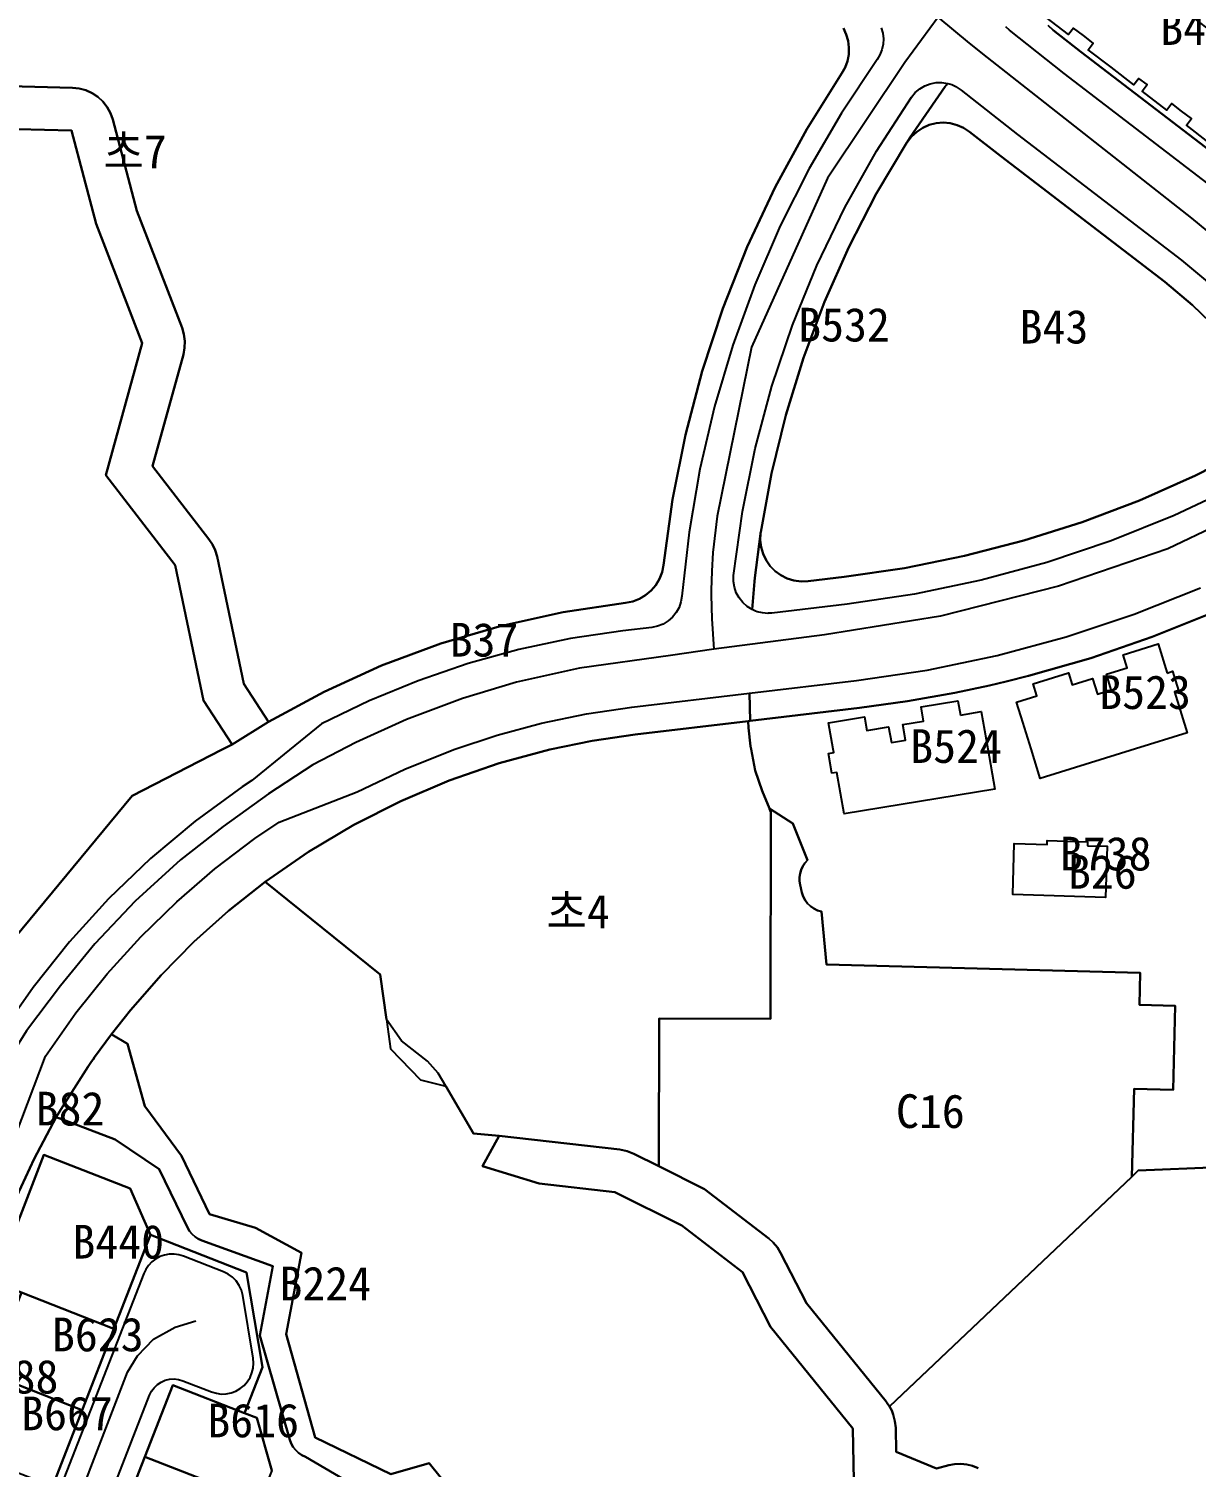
# Model space of a CAD drawing. Header units: metres. Extents: x 446275 to 447851, y 3131842 to 3133549.
# Drawn here: x 446584.8 to 446792.8, y 3132433.7 to 3132689.9 of the extents above; entities that cross this region are included whole.
import ezdxf

# ---------------------------------------------------------------- set-up
doc = ezdxf.new("R2010")
doc.units = ezdxf.units.M
for name, color, linetype in [('00_계획선-도로', 7, 'Continuous'), ('00_계획선-획지명', 7, 'Continuous'), ('00_계획선-획지선', 7, 'Continuous')]:
    doc.layers.add(name, color=color, linetype=linetype)

msp = doc.modelspace()

# ---------------------------------------------------------------- linework, layer by layer
at = {"layer": '00_계획선-도로'}
for points in [[(446746.83, 3132691.93), (446740.86, 3132683.83), (446727.09, 3132663.27), (446713.57, 3132633.16), (446707.43, 3132603.06), (446706.71, 3132596.59), (446706.53, 3132593.24), (446706.36, 3132589.87), (446706.39, 3132589.01), (446706.49, 3132584.79), (446706.87, 3132579.36)], [(446824, 3132616.03), (446819.9, 3132624.29), (446818.37, 3132627.39), (446810.97, 3132638.42), (446801.92, 3132647.95), (446791.98, 3132656.11), (446755.63, 3132684.76), (446752.39, 3132687.31), (446746.83, 3132691.93)], [(446824, 3132616.03), (446816.15, 3132611.66), (446812.77, 3132609.77), (446805.65, 3132605.81), (446787.7, 3132597.23), (446768.28, 3132590.61), (446747.21, 3132585.24), (446726.6, 3132581.95), (446706.87, 3132579.36)], [(446706.87, 3132579.36), (446699.17, 3132578.25), (446682.91, 3132575.98), (446671.73, 3132573.49), (446662.12, 3132570.59), (446652.13, 3132566.86), (446643.08, 3132562.75), (446635.46, 3132558.78), (446627.57, 3132553.64), (446619.46, 3132547.78), (446611.86, 3132541.86), (446603.8, 3132534.5), (446596.62, 3132526.93), (446590.5, 3132519.42), (446584.41, 3132511.41), (446579.22, 3132503.1), (446574.35, 3132494.34), (446570.67, 3132485.02), (446566.78, 3132473.83), (446553.29, 3132431.45), (446550, 3132421.13)], [(446585.52, 3132406.7), (446587.63, 3132412.17), (446588.89, 3132415.45), (446602.44, 3132450.63), (446604.21, 3132453.52), (446607.08, 3132456.5), (446610.92, 3132458.64), (446614.62, 3132459.79)]]:
    msp.add_lwpolyline(points, dxfattribs=at)
at = {"layer": '00_계획선-획지선'}
for points in [[(446798.99, 3132686.66), (446804.8, 3132682.2), (446795.1, 3132669.56), (446791.04, 3132672.68), (446791.94, 3132673.85), (446790.19, 3132675.19), (446788.45, 3132676.53), (446787.55, 3132675.36), (446783.14, 3132678.74), (446784.04, 3132679.91), (446782.59, 3132681.02), (446781.7, 3132679.85), (446777.61, 3132682.99), (446773.53, 3132686.12), (446774.43, 3132687.3), (446772.69, 3132688.64), (446770.94, 3132689.98), (446770.04, 3132688.81), (446765.98, 3132691.92), (446775.66, 3132704.55), (446781.47, 3132700.09), (446787.3, 3132695.62), (446792.83, 3132691.38), (446798.99, 3132686.66)], [(446748.15, 3132679.64), (446748.09, 3132679.57), (446741.73, 3132670.34), (446741.67, 3132670.25), (446741.67, 3132670.23), (446741.58, 3132670.11), (446741.56, 3132670.07), (446741.49, 3132669.96), (446741.3, 3132669.66), (446741.29, 3132669.64), (446741.26, 3132669.61), (446735.8, 3132660.44), (446730.89, 3132650.97), (446726.56, 3132641.22), (446722.81, 3132631.23), (446719.66, 3132621.04), (446717.13, 3132610.68), (446715.22, 3132600.18), (446715.2, 3132600.08), (446715.2, 3132600.06), (446715.18, 3132599.91), (446714.18, 3132592.07), (446714.11, 3132591.45), (446713.68, 3132586.44), (446713.67, 3132586.43), (446712.79, 3132586.98), (446712.01, 3132587.68), (446711.36, 3132588.5), (446710.86, 3132589.42), (446710.53, 3132590.41), (446710.37, 3132591.44), (446710.39, 3132592.49), (446711.95, 3132603.86), (446714.22, 3132615.11), (446717.19, 3132626.2), (446720.85, 3132637.08), (446725.19, 3132647.71), (446730.18, 3132658.05), (446735.81, 3132668.05), (446742.06, 3132677.68), (446742.73, 3132678.49), (446743.53, 3132679.17), (446744.43, 3132679.7), (446745.41, 3132680.07), (446746.44, 3132680.27), (446747.48, 3132680.29), (446748.52, 3132680.13), (446748.4, 3132679.98), (446748.3, 3132679.85), (446748.24, 3132679.76), (446748.19, 3132679.7), (446748.15, 3132679.64)], [(446787.59, 3132575.13), (446788.55, 3132575.43), (446789.61, 3132572.01), (446788.9, 3132571.79), (446791.17, 3132564.47), (446781.98, 3132561.63), (446764.99, 3132556.37), (446763.37, 3132561.61), (446761.59, 3132567.35), (446761.55, 3132567.49), (446760.79, 3132569.96), (446764.4, 3132571.07), (446763.73, 3132573.23), (446770.03, 3132575.17), (446770.69, 3132573.02), (446774.31, 3132574.14), (446775.17, 3132571.38), (446777.64, 3132572.15), (446776.78, 3132574.91), (446780.5, 3132576.06), (446779.78, 3132578.37), (446786, 3132580.3), (446787.59, 3132575.13)], [(446750.79, 3132567.64), (446754.5, 3132568.25), (446755.67, 3132561.6), (446756.94, 3132554.46), (446730.07, 3132550.03), (446728.76, 3132557.44), (446727.88, 3132557.3), (446727.27, 3132560.79), (446728.21, 3132560.95), (446728.1, 3132561.57), (446727.28, 3132566.25), (446733.69, 3132567.31), (446734.12, 3132564.89), (446737.99, 3132565.52), (446738.48, 3132562.74), (446741, 3132563.16), (446740.5, 3132565.94), (446744.22, 3132566.55), (446743.77, 3132569.08), (446750.35, 3132570.17), (446750.79, 3132567.64)], [(446713.42, 3132562.09), (446713.49, 3132561.55), (446714.24, 3132557.79), (446715.47, 3132554.16), (446716.77, 3132550.99), (446716.79, 3132550.95), (446717.02, 3132550.37), (446716.93, 3132513.54), (446697.12, 3132513.59), (446697.06, 3132487.29), (446692.63, 3132489.5), (446691.4, 3132489.98), (446690.1, 3132490.25), (446668.62, 3132492.69), (446664.04, 3132493.13), (446659.11, 3132501.58), (446657.78, 3132503.86), (446655.89, 3132506.02), (446651.26, 3132509.64), (446648.54, 3132513.41), (446647.42, 3132521.42), (446626.94, 3132537.93), (446634.66, 3132543.28), (446642.72, 3132548.08), (446651.09, 3132552.33), (446659.73, 3132555.99), (446668.6, 3132559.06), (446677.65, 3132561.51), (446685.22, 3132563.06), (446692.86, 3132564.19), (446713, 3132566.58), (446713.03, 3132565.37), (446713.42, 3132562.09)], [(446737.55, 3132445.41), (446723.39, 3132462.89), (446718.76, 3132471.89), (446718.18, 3132472.84), (446717.46, 3132473.7), (446716.63, 3132474.45), (446705.2, 3132483.24), (446697.06, 3132487.29), (446697.12, 3132513.59), (446716.93, 3132513.54), (446717.02, 3132550.37), (446716.79, 3132550.95), (446716.77, 3132550.99), (446720.95, 3132548.31), (446723.57, 3132541.8), (446723.1, 3132541.29), (446722.72, 3132540.72), (446722.42, 3132540.1), (446722.22, 3132539.44), (446722.12, 3132538.76), (446722.13, 3132538.07), (446722.24, 3132537.39), (446722.55, 3132536.05), (446722.78, 3132535.35), (446723.12, 3132534.7), (446723.56, 3132534.11), (446724.08, 3132533.59), (446724.69, 3132533.17), (446725.35, 3132532.85), (446726.05, 3132532.64), (446726.92, 3132523.23), (446782.81, 3132521.74), (446782.66, 3132516.02), (446789.06, 3132515.84), (446788.66, 3132500.92), (446781.74, 3132501.1), (446781.32, 3132485.42), (446738.17, 3132444.52), (446737.64, 3132445.29), (446737.62, 3132445.32), (446737.55, 3132445.41)], [(446773.39, 3132544.38), (446776.9, 3132544.27), (446776.62, 3132535.17), (446760.09, 3132535.68), (446760.37, 3132544.78), (446766.21, 3132544.6), (446766.23, 3132545.28), (446773.41, 3132545.06), (446773.39, 3132544.38)], [(446606.52, 3132475.06), (446600.02, 3132458.37), (446583.55, 3132464.79), (446578.73, 3132466.67), (446587.55, 3132489.31), (446602.88, 3132483.34), (446606.52, 3132475.06)], [(446594.38, 3132443.89), (446577.91, 3132450.31), (446583.55, 3132464.79), (446600.02, 3132458.37), (446594.38, 3132443.89)], [(446589.07, 3132430.26), (446572.6, 3132436.68), (446577.91, 3132450.31), (446594.38, 3132443.89), (446589.07, 3132430.26)], [(446625.44, 3132442.51), (446628.11, 3132433.09), (446628.11, 3132433.09), (446625.96, 3132427.59), (446625.96, 3132427.59), (446605.52, 3132435.55), (446610.5, 3132448.33), (446623.29, 3132443.34), (446625.44, 3132442.51)], [(446620.99, 3132414.81), (446620.98, 3132414.81), (446600.54, 3132422.78), (446605.52, 3132435.55), (446625.96, 3132427.59), (446625.96, 3132427.59), (446620.99, 3132414.81)]]:
    msp.add_lwpolyline(points, close=True, dxfattribs=at)
for points in [[(446852.67, 3132702.91), (446812.56, 3132684.44), (446796.28, 3132667.34), (446772.26, 3132685.77), (446767.31, 3132689.62), (446766.44, 3132690.43)], [(446729.94, 3132689.93), (446730.45, 3132688.84), (446730.78, 3132687.68), (446730.93, 3132686.49), (446730.89, 3132685.29), (446730.66, 3132684.11), (446730.24, 3132682.98), (446729.66, 3132681.93), (446723.43, 3132671.96), (446717.81, 3132661.63), (446712.82, 3132650.99), (446708.48, 3132640.06), (446704.8, 3132628.9), (446701.8, 3132617.53), (446699.49, 3132606), (446697.87, 3132594.36), (446697.63, 3132593.1), (446697.17, 3132591.9), (446696.53, 3132590.79), (446695.7, 3132589.8), (446694.72, 3132588.97), (446693.61, 3132588.32), (446692.41, 3132587.86), (446691.15, 3132587.61), (446680.02, 3132585.97), (446669.03, 3132583.55), (446658.24, 3132580.37), (446647.69, 3132576.45), (446637.44, 3132571.8), (446627.55, 3132566.44), (446623.13, 3132573.2), (446618.37, 3132595.88), (446618.05, 3132596.98), (446617.57, 3132598.02), (446616.94, 3132598.97), (446606.9, 3132611.98), (446612.38, 3132631.84), (446612.6, 3132633.03), (446612.64, 3132634.24), (446612.48, 3132635.45), (446612.14, 3132636.61), (446604.08, 3132657.45), (446599.8, 3132673.68), (446599.39, 3132674.84), (446598.81, 3132675.91), (446598.05, 3132676.88), (446597.16, 3132677.72), (446596.14, 3132678.4), (446595.02, 3132678.9), (446593.84, 3132679.23), (446592.62, 3132679.35), (446572.44, 3132679.85)], [(446578.5, 3132523.4), (446603.27, 3132553.24), (446619.18, 3132561.45), (446621.07, 3132562.42), (446627.55, 3132566.44), (446637.44, 3132571.8), (446637.44, 3132571.8), (446647.69, 3132576.45), (446658.24, 3132580.37), (446669.03, 3132583.55), (446680.02, 3132585.97), (446691.15, 3132587.61), (446692.41, 3132587.86), (446693.61, 3132588.32), (446694.72, 3132588.97), (446695.7, 3132589.8), (446696.53, 3132590.79), (446697.17, 3132591.9), (446697.63, 3132593.1), (446697.87, 3132594.36), (446699.49, 3132606), (446701.8, 3132617.53), (446704.8, 3132628.9), (446708.48, 3132640.06), (446712.82, 3132650.99), (446717.81, 3132661.63), (446723.43, 3132671.96), (446729.66, 3132681.93), (446730.24, 3132682.98), (446730.66, 3132684.11), (446730.89, 3132685.29), (446730.93, 3132686.49), (446730.78, 3132687.68), (446730.45, 3132688.84), (446729.94, 3132689.93)], [(446736.69, 3132690.01), (446736.96, 3132689.06), (446737.07, 3132688.07), (446737.02, 3132687.09), (446736.81, 3132686.12), (446736.45, 3132685.2), (446735.95, 3132684.35), (446729.61, 3132674.84), (446723.85, 3132664.96), (446718.7, 3132654.76), (446714.15, 3132644.27), (446710.24, 3132633.53), (446706.98, 3132622.57), (446704.38, 3132611.44), (446702.44, 3132600.18), (446701.18, 3132588.82), (446701, 3132587.79), (446700.66, 3132586.8), (446700.15, 3132585.89), (446699.49, 3132585.08), (446698.7, 3132584.4), (446697.81, 3132583.85), (446696.84, 3132583.47), (446695.82, 3132583.26), (446690.67, 3132582.65), (446681.36, 3132581.25), (446672.15, 3132579.31), (446663.08, 3132576.8), (446654.17, 3132573.76), (446645.47, 3132570.19), (446636.99, 3132566.1), (446631.3, 3132561.46), (446624.58, 3132555.99), (446622.88, 3132554.85), (446614.5, 3132548.75), (446606.55, 3132542.1), (446599.06, 3132534.92), (446592.07, 3132527.26), (446585.62, 3132519.14), (446580.5, 3132511.81)], [(446798.48, 3132659.5), (446769.29, 3132681.9), (446759.52, 3132689.61), (446758.87, 3132690.22)], [(446766.44, 3132690.43), (446767.31, 3132689.62), (446772.26, 3132685.77), (446796.28, 3132667.34)], [(446572.44, 3132679.85), (446592.62, 3132679.35), (446593.84, 3132679.23), (446595.02, 3132678.9), (446596.14, 3132678.4), (446597.16, 3132677.72), (446598.05, 3132676.88), (446598.81, 3132675.91), (446599.39, 3132674.84), (446599.8, 3132673.68), (446604.08, 3132657.45), (446612.14, 3132636.61), (446612.48, 3132635.45), (446612.64, 3132634.24), (446612.6, 3132633.03), (446612.38, 3132631.84), (446606.9, 3132611.98), (446616.94, 3132598.97), (446617.57, 3132598.02), (446618.05, 3132596.98), (446618.37, 3132595.88), (446623.13, 3132573.2), (446627.55, 3132566.44), (446621.07, 3132562.42), (446615.97, 3132570.23), (446610.91, 3132594.31), (446598.54, 3132610.33), (446605.03, 3132633.86), (446596.82, 3132655.1), (446592.43, 3132671.74), (446573.15, 3132672.21)], [(446796.75, 3132636.2), (446792.12, 3132640.66), (446787.17, 3132644.76), (446757.98, 3132667.15), (446752.41, 3132671.49), (446751.36, 3132672.19), (446750.2, 3132672.7), (446748.98, 3132673.02), (446747.72, 3132673.13), (446746.45, 3132673.03), (446745.23, 3132672.72), (446744.07, 3132672.21), (446743.01, 3132671.52), (446742.07, 3132670.66), (446741.3, 3132669.66), (446741.49, 3132669.96), (446741.56, 3132670.07), (446741.58, 3132670.11), (446741.67, 3132670.23), (446741.67, 3132670.25), (446741.73, 3132670.34), (446748.09, 3132679.57), (446748.15, 3132679.64), (446748.19, 3132679.7), (446748.24, 3132679.76), (446748.3, 3132679.85), (446748.4, 3132679.98), (446748.52, 3132680.13), (446749.24, 3132679.9), (446749.94, 3132679.58), (446750.04, 3132679.53), (446750.91, 3132678.94), (446760.95, 3132671.02), (446790.14, 3132648.62), (446795.49, 3132644.19)], [(446573.15, 3132672.21), (446592.43, 3132671.74), (446596.82, 3132655.1), (446605.03, 3132633.86), (446598.54, 3132610.33), (446610.91, 3132594.31), (446615.97, 3132570.23), (446621.07, 3132562.42), (446621.07, 3132562.42), (446619.18, 3132561.45), (446603.27, 3132553.24), (446578.5, 3132523.4)], [(446802.36, 3132615.2), (446792.64, 3132610.27), (446782.67, 3132605.86), (446772.47, 3132602.01), (446762.09, 3132598.71), (446751.53, 3132595.98), (446740.85, 3132593.82), (446730.07, 3132592.24), (446723.65, 3132591.48), (446722.39, 3132591.43), (446721.14, 3132591.6), (446719.93, 3132591.96), (446718.8, 3132592.53), (446717.78, 3132593.27), (446716.9, 3132594.17), (446716.17, 3132595.2), (446715.63, 3132596.34), (446715.28, 3132597.55), (446715.14, 3132598.8), (446715.2, 3132600.06), (446715.2, 3132600.08), (446715.22, 3132600.18), (446717.13, 3132610.68), (446719.66, 3132621.04), (446722.81, 3132631.23), (446726.56, 3132641.22), (446730.89, 3132650.97), (446735.8, 3132660.44), (446741.26, 3132669.61), (446741.29, 3132669.64), (446741.3, 3132669.66), (446742.07, 3132670.66), (446742.07, 3132670.66), (446743.01, 3132671.52), (446744.07, 3132672.21), (446745.23, 3132672.72), (446746.45, 3132673.03), (446747.72, 3132673.13), (446748.98, 3132673.02), (446750.2, 3132672.7), (446751.36, 3132672.19), (446752.41, 3132671.49), (446757.98, 3132667.15), (446787.17, 3132644.76), (446792.12, 3132640.66), (446796.75, 3132636.2)], [(446799.83, 3132608.37), (446788.88, 3132603.2), (446777.65, 3132598.68), (446766.16, 3132594.83), (446754.47, 3132591.66), (446742.62, 3132589.18), (446730.64, 3132587.4), (446717.17, 3132585.8), (446717.12, 3132585.79), (446717.01, 3132585.78), (446716.65, 3132585.76), (446716.61, 3132585.76), (446716.49, 3132585.75), (446715.54, 3132585.82), (446714.61, 3132586.04), (446714.27, 3132586.16), (446713.67, 3132586.43), (446713.68, 3132586.44), (446714.11, 3132591.45), (446714.18, 3132592.07), (446715.18, 3132599.91), (446715.2, 3132600.06), (446715.14, 3132598.8), (446715.28, 3132597.55), (446715.63, 3132596.34), (446716.17, 3132595.2), (446716.9, 3132594.17), (446717.78, 3132593.27), (446718.8, 3132592.53), (446719.93, 3132591.96), (446721.14, 3132591.6), (446722.39, 3132591.43), (446723.65, 3132591.48), (446730.07, 3132592.24), (446740.85, 3132593.82), (446751.53, 3132595.98), (446762.09, 3132598.71), (446772.47, 3132602.01), (446782.67, 3132605.86), (446792.64, 3132610.27), (446802.36, 3132615.2)], [(446795.63, 3132585.87), (446784.92, 3132581.55), (446774, 3132577.8), (446762.9, 3132574.61), (446758.94, 3132573.62), (446755.97, 3132572.92), (446749.77, 3132571.61), (446741.33, 3132570.11), (446732.83, 3132568.94), (446713.32, 3132566.62), (446713.2, 3132571.52), (446713.23, 3132571.52), (446732.26, 3132573.78), (446744.86, 3132575.65), (446757.34, 3132578.25), (446769.64, 3132581.56), (446781.73, 3132585.58), (446793.57, 3132590.29)], [(446796.87, 3132487.16), (446782.47, 3132486.51), (446781.32, 3132485.42), (446781.74, 3132501.1), (446788.66, 3132500.92), (446789.06, 3132515.84), (446782.66, 3132516.02), (446782.81, 3132521.74), (446726.92, 3132523.23), (446726.05, 3132532.64), (446726.05, 3132532.64), (446725.35, 3132532.85), (446724.69, 3132533.17), (446724.08, 3132533.59), (446723.56, 3132534.11), (446723.12, 3132534.7), (446722.78, 3132535.35), (446722.55, 3132536.05), (446722.24, 3132537.39), (446722.13, 3132538.07), (446722.12, 3132538.76), (446722.22, 3132539.44), (446722.42, 3132540.1), (446722.72, 3132540.72), (446723.1, 3132541.29), (446723.57, 3132541.8), (446720.95, 3132548.31), (446716.77, 3132550.99), (446715.47, 3132554.16), (446714.24, 3132557.79), (446713.49, 3132561.55), (446713.42, 3132562.09), (446713.03, 3132565.37), (446713, 3132566.58), (446713.32, 3132566.62), (446732.83, 3132568.94), (446741.33, 3132570.11), (446749.77, 3132571.61), (446755.97, 3132572.92), (446758.94, 3132573.62), (446762.9, 3132574.61), (446774, 3132577.8), (446784.92, 3132581.55), (446795.63, 3132585.87)], [(446582.6, 3132493.09), (446587.85, 3132506.9), (446593.24, 3132514.59), (446598.82, 3132521.56), (446604.82, 3132528.17), (446611.22, 3132534.4), (446617.98, 3132540.23), (446625.1, 3132545.63), (446629.42, 3132548.59), (446643.35, 3132553.95), (446651.82, 3132558), (446660.53, 3132561.49), (446668.29, 3132564.06), (446676.19, 3132566.17), (446684.2, 3132567.83), (446692.28, 3132569.03), (446713.2, 3132571.52), (446713.32, 3132566.62), (446713, 3132566.58), (446692.86, 3132564.19), (446685.22, 3132563.06), (446677.65, 3132561.51), (446668.6, 3132559.06), (446659.73, 3132555.99), (446651.09, 3132552.33), (446642.72, 3132548.08), (446634.66, 3132543.28), (446626.94, 3132537.93), (446620.44, 3132532.78), (446614.26, 3132527.25), (446608.43, 3132521.35), (446602.96, 3132515.11), (446599.55, 3132510.81), (446596.57, 3132506.73), (446596.29, 3132506.32), (446596.25, 3132506.27), (446596, 3132505.92), (446595.4, 3132505.03), (446590.85, 3132497.89), (446590.83, 3132497.86), (446589.75, 3132496.02), (446585.81, 3132488.62), (446582.73, 3132481.98)], [(446667.23, 3132420.7), (446656.17, 3132434.43), (446649.35, 3132432.47), (446635.88, 3132439.01), (446630.67, 3132457.37), (446633.44, 3132471.9), (446625.24, 3132476.32), (446617.02, 3132478.77), (446612.02, 3132489.15), (446605.49, 3132498), (446602.42, 3132509.1), (446599.64, 3132510.76), (446599.55, 3132510.81), (446602.96, 3132515.11), (446608.43, 3132521.35), (446614.26, 3132527.25), (446620.44, 3132532.78), (446626.94, 3132537.93), (446647.42, 3132521.42), (446648.54, 3132513.41), (446649.27, 3132508.2), (446654.59, 3132502.69), (446659.11, 3132501.58), (446664.04, 3132493.13), (446668.62, 3132492.69), (446665.66, 3132487.32), (446675.78, 3132484.21), (446689.24, 3132482.68), (446701.14, 3132476.75), (446711.98, 3132468.41), (446716.97, 3132458.7), (446731.63, 3132440.61), (446731.77, 3132431.27)], [(446651.36, 3132425.44), (446634.15, 3132435.55), (446633.5, 3132435.85), (446632.9, 3132436.24), (446632.38, 3132436.73), (446631.93, 3132437.29), (446631.58, 3132437.91), (446631.33, 3132438.58), (446625.98, 3132457.18), (446628.33, 3132469.48), (446615.68, 3132474.06), (446615.04, 3132474.35), (446614.45, 3132474.74), (446613.92, 3132475.21), (446613.48, 3132475.76), (446613.12, 3132476.37), (446608.09, 3132486.8), (446600.23, 3132492.05), (446591.19, 3132495.48), (446589.82, 3132496), (446589.75, 3132496.02), (446590.83, 3132497.86), (446590.85, 3132497.89), (446595.4, 3132505.03), (446596, 3132505.92), (446596.25, 3132506.27), (446596.29, 3132506.32), (446596.57, 3132506.73), (446599.55, 3132510.81), (446599.64, 3132510.76), (446602.42, 3132509.1), (446605.49, 3132498), (446612.02, 3132489.15), (446612.02, 3132489.15), (446617.02, 3132478.77), (446625.24, 3132476.32), (446633.44, 3132471.9), (446630.67, 3132457.37), (446635.88, 3132439.01), (446649.35, 3132432.47), (446656.17, 3132434.43), (446667.23, 3132420.7)], [(446582.73, 3132481.98), (446585.81, 3132488.62), (446589.75, 3132496.02), (446589.82, 3132496), (446591.19, 3132495.48), (446600.23, 3132492.05), (446608.09, 3132486.8), (446613.12, 3132476.37), (446613.48, 3132475.76), (446613.92, 3132475.21), (446614.45, 3132474.74), (446615.04, 3132474.35), (446615.68, 3132474.06), (446628.33, 3132469.48), (446625.98, 3132457.18), (446631.33, 3132438.58), (446631.58, 3132437.91), (446631.93, 3132437.29), (446632.38, 3132436.73), (446632.9, 3132436.24), (446633.5, 3132435.85), (446634.15, 3132435.55), (446651.36, 3132425.44)], [(446731.77, 3132431.27), (446731.63, 3132440.61), (446716.97, 3132458.7), (446711.98, 3132468.41), (446701.14, 3132476.75), (446689.24, 3132482.68), (446675.78, 3132484.21), (446665.66, 3132487.32), (446668.62, 3132492.69), (446690.1, 3132490.25), (446691.4, 3132489.98), (446692.63, 3132489.5), (446697.06, 3132487.29), (446705.2, 3132483.24), (446716.63, 3132474.45), (446717.46, 3132473.7), (446718.18, 3132472.84), (446718.76, 3132471.89), (446723.39, 3132462.89), (446737.55, 3132445.41), (446737.62, 3132445.32), (446737.64, 3132445.29), (446738.17, 3132444.52), (446738.54, 3132443.82), (446738.83, 3132443.09), (446739.13, 3132441.93), (446739.25, 3132440.74), (446739.31, 3132436.43), (446746.55, 3132433.48), (446748.69, 3132434.04), (446749.75, 3132434.24), (446750.83, 3132434.29), (446751.9, 3132434.19), (446752.95, 3132433.94), (446753.95, 3132433.54)], [(446628.11, 3132433.09), (446625.44, 3132442.51), (446623.29, 3132443.34), (446626.46, 3132451.49), (446623.65, 3132468.38), (446606.52, 3132475.06), (446602.88, 3132483.34), (446587.55, 3132489.31), (446587.55, 3132489.31), (446578.73, 3132466.67), (446583.55, 3132464.79), (446577.91, 3132450.31), (446572.6, 3132436.68), (446566.96, 3132422.2)], [(446753.95, 3132433.54), (446752.95, 3132433.94), (446751.9, 3132434.19), (446750.83, 3132434.29), (446749.75, 3132434.24), (446748.69, 3132434.04), (446746.55, 3132433.48), (446739.31, 3132436.43), (446739.25, 3132440.74), (446739.13, 3132441.93), (446738.83, 3132443.09), (446738.54, 3132443.82), (446738.17, 3132444.52), (446781.32, 3132485.42), (446782.47, 3132486.51), (446796.87, 3132487.16)], [(446589.07, 3132430.26), (446594.38, 3132443.89), (446600.02, 3132458.37), (446606.52, 3132475.06), (446623.65, 3132468.38), (446626.46, 3132451.49), (446623.29, 3132443.34), (446610.5, 3132448.33), (446605.52, 3132435.55), (446600.54, 3132422.78)], [(446593.08, 3132412.44), (446606.35, 3132446.51), (446606.71, 3132447.22), (446607.18, 3132447.86), (446607.75, 3132448.42), (446608.42, 3132448.86), (446609.15, 3132449.18), (446609.92, 3132449.37), (446610.72, 3132449.42), (446611.51, 3132449.33), (446612.27, 3132449.11), (446617.4, 3132447.11), (446618.25, 3132446.86), (446619.13, 3132446.74), (446620.02, 3132446.77), (446620.89, 3132446.94), (446621.72, 3132447.26), (446622.49, 3132447.7), (446623.18, 3132448.26), (446623.77, 3132448.92), (446624.25, 3132449.67), (446624.6, 3132450.49), (446624.81, 3132451.35), (446624.88, 3132452.23), (446624.8, 3132453.12), (446622.94, 3132464.31), (446622.71, 3132465.22), (446622.32, 3132466.08), (446621.79, 3132466.87), (446621.13, 3132467.54), (446620.37, 3132468.1), (446619.52, 3132468.52), (446612.41, 3132471.29), (446611.59, 3132471.54), (446610.73, 3132471.65), (446609.87, 3132471.64), (446609.03, 3132471.48), (446608.21, 3132471.2), (446607.45, 3132470.79), (446606.77, 3132470.27), (446606.17, 3132469.65), (446605.68, 3132468.94), (446605.31, 3132468.17), (446584.99, 3132416)]]:
    msp.add_lwpolyline(points, dxfattribs=at)

# ---------------------------------------------------------------- texts
at = {"layer": '00_계획선-획지명'}
for s, p in [('B416', (446786.38, 3132686.98)), ('초7', (446598.16, 3132664.97)), ('B532', (446721.89, 3132634.16)), ('B43', (446761.33, 3132633.8)), ('B37', (446659.81, 3132578.05)), ('B523', (446775.51, 3132568.72)), ('B524', (446741.84, 3132559.12)), ('B738', (446768.5, 3132539.97)), ('B26', (446769.94, 3132536.72)), ('초4', (446677.07, 3132529.68)), ('B82', (446586.07, 3132494.56)), ('C16', (446739.31, 3132494.11)), ('B440', (446592.62, 3132470.86)), ('B224', (446629.5, 3132463.43)), ('B623', (446588.97, 3132454.34)), ('B288', (446573.8, 3132446.83)), ('B667', (446583.49, 3132440.29)), ('B616', (446616.65, 3132439.03))]:
    msp.add_text(s, height=6, dxfattribs=at).set_placement(p)

doc.saveas('drawing.dxf')
